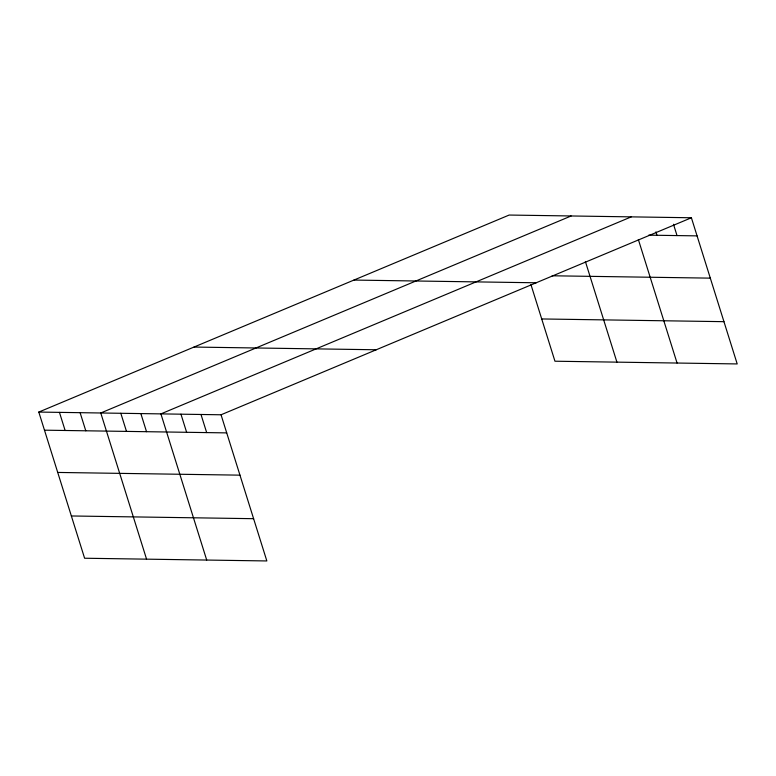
<?xml version="1.0" encoding="UTF-8"?>
<svg xmlns="http://www.w3.org/2000/svg" width="776" height="776" viewBox="0 0 776 776"><rect width="100%" height="100%" fill="white"/><g stroke="black" fill="none" stroke-linecap="round" stroke-linejoin="round"><path stroke-width="1.16" d="M38.8 412.066L221.044 414.782L266.847 560.951L84.603 558.235L38.8 412.066L509.153 215.049L691.397 217.765L737.2 363.934L554.956 361.218L530.939 284.588M571.117 215.98L100.764 412.987L146.567 559.157M631.257 216.873L160.904 413.889L206.707 560.049M221.044 414.782L691.397 217.765M648.726 235.157L697.071 235.875M552.163 275.781L710.312 278.138M353.934 280.068L536.177 282.784M541.716 318.955L723.96 321.671M194.019 347.056L376.263 349.772M44.474 430.176L226.718 432.892M57.715 472.438L239.959 475.154M71.363 515.972L253.606 518.688M673.481 224.264L677.021 235.584M655.914 231.888L656.981 235.283M638.357 239.551L677.06 363.032M585.376 261.493L616.92 362.14M200.994 414.481L206.668 432.591M180.954 414.18L186.628 432.29M140.854 413.589L146.528 431.699M120.813 413.288L126.488 431.398M80.112 412.686L85.787 430.796M59.451 412.376L65.126 430.486"/></g></svg>
